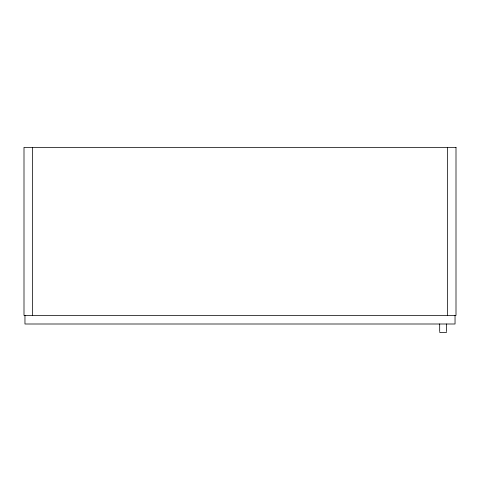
<?xml version="1.0" encoding="UTF-8"?>
<svg xmlns="http://www.w3.org/2000/svg" width="480" height="480" viewBox="0 0 480 480"><rect width="100%" height="100%" fill="white"/><g stroke="black" fill="none" stroke-linecap="round" stroke-linejoin="round"><path stroke-width="0.72" d="M455.04 315.36L455.04 324L24.96 324L24.96 315.36M447.36 147.36L447.36 315.36M446.4 324L446.4 330.948M446.4 331.608L446.28 332.634L439.92 332.64L439.68 331.608M439.68 324L439.68 330.948M32.64 147.36L32.64 315.36M456 147.36L24 147.36L24 315.36L456 315.36L456 147.36"/></g></svg>
